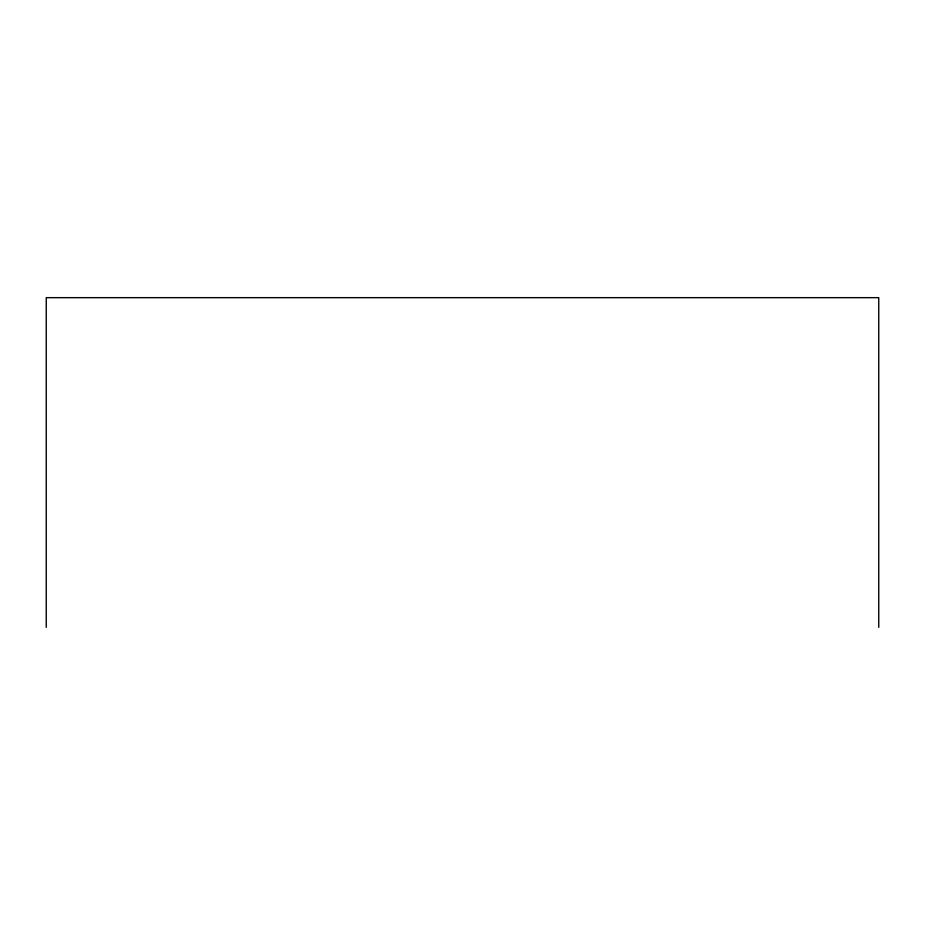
<?xml version="1.0" encoding="UTF-8"?>
<svg xmlns="http://www.w3.org/2000/svg" width="925" height="925" viewBox="0 0 925 925"><rect width="100%" height="100%" fill="white"/><g stroke="black" fill="none" stroke-linecap="round" stroke-linejoin="round"><path stroke-width="1.39" d="M878.75 627.335L878.75 297.665L46.25 297.665L46.25 627.335"/></g></svg>
